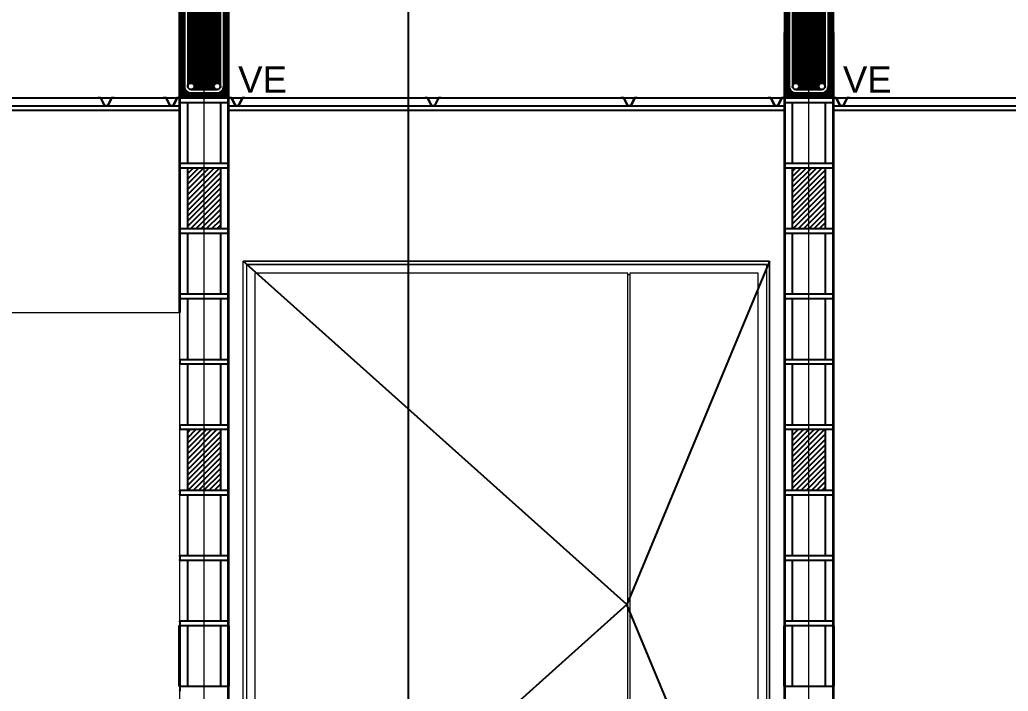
# Model space of a CAD drawing. Header units: inches. Extents: x -6 to 158, y 10 to 161.
# Drawn here: x 26.105 to 29.129, y 33.048 to 35.101 of the extents above; entities that cross this region are included whole.
import ezdxf

# ---------------------------------------------------------------- set-up
doc = ezdxf.new("R2010")
doc.units = ezdxf.units.IN
doc.header["$MEASUREMENT"] = 0
for name, pattern in [('Center', [40, 10, -5, 20, -5]), ('Dash', [6, 3, -3]), ('DASHED2', [9.525, 6.35, -3.175]), ('Grid Line', [22.225, 12.7, -3.175, 3.175, -3.175])]:
    doc.linetypes.add(name, pattern=pattern)
for name, color, linetype in [('10 HATCH 2', 9, 'Continuous'), ('3', 3, 'Continuous'), ('4', 4, 'Continuous'), ('4 Paredes', 5, 'Continuous'), ('5', 5, 'Continuous'), ('8', 4, 'Continuous'), ('Bloques', 9, 'Continuous'), ('Emplantillado', 2, 'Continuous'), ('L2', 2, 'Continuous'), ('LCorte', 5, 'Center'), ('Proy', 1, 'DASHED2'), ('TEXTO', 2, 'Continuous'), ('Texturas', 1, 'Continuous')]:
    doc.layers.add(name, color=color, linetype=linetype)
for name, color, linetype, lineweight in [('A-DOOR', 2, 'Continuous', 9), ('A-DOOR-FRAM', 2, 'Continuous', 18), ('A-WALL', 5, 'Continuous', 9), ('I-FURN-PNLS', 2, 'Continuous', 9), ('S-GRID', 1, 'Continuous', 9)]:
    doc.layers.add(name, color=color, linetype=linetype, lineweight=lineweight)
doc.styles.add('style1', font='micross.ttf')
pattern_1 = [(135, (0, 0), (-0.00224506403027, -0.00224506403027), [])]
pattern_2 = [(45, (-3109.066727, -1566.303653), (-0.00808223051, 0.00808223051), [])]

# ---------------------------------------------------------------- blocks, each defined once
blk = doc.blocks.new('Haworth_Patterns-Workwall-Architectural - 96_ W x 76_ H x 22_ D-369735-Section 1')
at = {"layer": 'I-FURN-PNLS', "color": 251}
for p, q in [((-8313.2, 1943.1), (-7754.4, 1943.1)), ((-8313.2, 0), (-8313.2, 1943.1)), ((-7754.4, 1943.1), (-7754.4, 0)), ((-7754.4, 0), (-8313.2, 0))]:
    blk.add_line(p, q, dxfattribs=at)
blk = doc.blocks.new('vcc')
at = {"layer": 'Texturas'}
h = blk.add_hatch(dxfattribs=at)
h.set_pattern_fill('ANSI31', color=253, scale=0.001, angle=90)
h.set_pattern_definition(pattern_1)
h.paths.add_polyline_path([(26746.7064, 3376.2823), (26746.8564, 3376.2823), (26746.8564, 3376.6823), (26746.7064, 3376.6823)])
h.paths.add_polyline_path([(26746.7414, 3376.6673), (26746.8214, 3376.6673, -0.414214), (26746.8414, 3376.6473), (26746.8414, 3376.3173, -0.414214), (26746.8214, 3376.2973), (26746.7414, 3376.2973, -0.414214), (26746.7214, 3376.3173), (26746.7214, 3376.6473, -0.414214)], flags=16)
h.paths.add_polyline_path([(26746.7414, 3376.6573), (26746.8214, 3376.6573, -0.414214), (26746.8314, 3376.6473), (26746.8314, 3376.3173, -0.414214), (26746.8214, 3376.3073), (26746.7414, 3376.3073, -0.414214), (26746.7314, 3376.3173), (26746.7314, 3376.6473, -0.414214)], flags=0)
h = blk.add_hatch(dxfattribs=at)
h.set_pattern_fill('ANSI31', color=253, scale=0.001, angle=90, style=0)
h.set_pattern_definition(pattern_1)
h.paths.add_polyline_path([(26746.7314, 3376.3173, -1), (26746.7514, 3376.3173, -0.414214), (26746.7414, 3376.3073), (26746.8214, 3376.3073, -0.414214), (26746.8114, 3376.3173, -1), (26746.8314, 3376.3173), (26746.8314, 3376.6291), (26746.8002, 3376.5978), (26746.7932, 3376.6049), (26746.8285, 3376.6403, -0.668179), (26746.8114, 3376.6473, -0.198912), (26746.8144, 3376.6544), (26746.779, 3376.6191), (26746.7719, 3376.6261), (26746.8032, 3376.6573), (26746.7414, 3376.6573, -0.414214), (26746.7514, 3376.6473, -1), (26746.7314, 3376.6473)])
at = {"layer": '3'}
for p, q in [((26746.8032, 3376.6573), (26746.7719, 3376.6261)), ((26746.8144, 3376.6544), (26746.779, 3376.6191)), ((26746.8285, 3376.6403), (26746.7932, 3376.6049)), ((26746.779, 3376.6191), (26746.7719, 3376.6261)), ((26746.8314, 3376.6291), (26746.8002, 3376.5978)), ((26746.7932, 3376.6049), (26746.8002, 3376.5978))]:
    blk.add_line(p, q, dxfattribs=at)
blk.add_lwpolyline([(26746.8414, 3376.3173), (26746.8414, 3376.6473, 0.414214), (26746.8214, 3376.6673), (26746.7414, 3376.6673, 0.414214), (26746.7214, 3376.6473), (26746.7214, 3376.3173, 0.414214), (26746.7414, 3376.2973), (26746.8214, 3376.2973)], format="xyb", dxfattribs=at)
for points in [[(26746.7314, 3376.6473), (26746.7314, 3376.3173)], [(26746.8214, 3376.6573), (26746.7414, 3376.6573)], [(26746.8314, 3376.3173), (26746.8314, 3376.6473)], [(26746.7414, 3376.3073), (26746.8214, 3376.3073)]]:
    blk.add_lwpolyline(points, dxfattribs=at)
blk.add_arc((26746.8214, 3376.3173), 0.02, 270, 0, dxfattribs=at)
at = {"layer": '4'}
for centre in [(26746.7414, 3376.6473), (26746.8214, 3376.6473), (26746.7414, 3376.3173), (26746.8214, 3376.3173)]:
    blk.add_circle(centre, 0.01, dxfattribs=at)
at = {"layer": '5'}
blk.add_lwpolyline([(26746.7064, 3376.2823), (26746.8564, 3376.2823), (26746.8564, 3376.6823), (26746.7064, 3376.6823)], close=True, dxfattribs=at)
blk = doc.blocks.new('A$C3A4E2C9F')
at = {"color": 2}
for p, q in [((-0.0481, 0.0009), (-0.0481, -0.0001)), ((-0.0397, 0.0009), (-0.0481, 0.0009)), ((-0.0397, 0.0009), (-0.0275, -0.0231)), ((-0.0066, 0.0009), (-0.0187, -0.0231)), ((0.0019, 0.0009), (-0.0066, 0.0009)), ((0.0019, -0.0001), (0.0019, 0.0009)), ((-0.0403, -0.0001), (-0.0481, -0.0001)), ((-0.0403, -0.0001), (-0.0281, -0.0241)), ((-0.0281, -0.0241), (-0.0231, -0.0241)), ((-0.0281, -0.0241), (-0.0181, -0.0241)), ((-0.0275, -0.0231), (-0.0187, -0.0231)), ((-0.006, -0.0001), (-0.0181, -0.0241)), ((0.0019, -0.0001), (-0.006, -0.0001))]:
    blk.add_line(p, q, dxfattribs=at)

msp = doc.modelspace()

# ---------------------------------------------------------------- hatches: boundary and pattern name
at = {"layer": '10 HATCH 2'}
h = msp.add_hatch(dxfattribs=at)
h.set_pattern_fill('ANSI31', color=251, scale=0.0036)
h.set_pattern_definition(pattern_2)
h.paths.add_polyline_path([(26.719, 34.6475), (26.6689, 34.6475), (26.6689, 34.4625), (26.719, 34.4625)])
h.paths.add_polyline_path([(26.6689, 34.6475), (26.619, 34.6475), (26.619, 34.4625), (26.6689, 34.4625)])
h = msp.add_hatch(dxfattribs=at)
h.set_pattern_fill('ANSI31', color=251, scale=0.0036)
h.set_pattern_definition(pattern_2)
h.paths.add_polyline_path([(28.569, 34.6475), (28.5189, 34.6475), (28.5189, 34.4625), (28.569, 34.4625)])
h.paths.add_polyline_path([(28.5189, 34.6475), (28.469, 34.6475), (28.469, 34.4625), (28.5189, 34.4625)])
h = msp.add_hatch(dxfattribs=at)
h.set_pattern_fill('ANSI31', color=251, scale=0.0036)
h.set_pattern_definition(pattern_2)
h.paths.add_polyline_path([(26.719, 33.8475), (26.6689, 33.8475), (26.6689, 33.6625), (26.719, 33.6625)])
h.paths.add_polyline_path([(26.6689, 33.8475), (26.619, 33.8475), (26.619, 33.6625), (26.6689, 33.6625)])
h = msp.add_hatch(dxfattribs=at)
h.set_pattern_fill('ANSI31', color=251, scale=0.0036)
h.set_pattern_definition(pattern_2)
h.paths.add_polyline_path([(28.569, 33.8475), (28.5189, 33.8475), (28.5189, 33.6625), (28.569, 33.6625)])
h.paths.add_polyline_path([(28.5189, 33.8475), (28.469, 33.8475), (28.469, 33.6625), (28.5189, 33.6625)])

# ---------------------------------------------------------------- linework, layer by layer
at = {"layer": '4 Paredes', "lineweight": 40}
for p, q in [((26.594, 33.0625), (26.594, 33.2475)), ((26.744, 33.0625), (26.744, 33.2475)), ((28.444, 33.0625), (28.444, 33.2475)), ((28.594, 33.0625), (28.594, 33.2475))]:
    msp.add_line(p, q, dxfattribs=at)
at = {"layer": 'A-DOOR', "color": 1}
for p, q in [((26.789, 32.2625), (26.789, 34.3625)), ((28.399, 34.3625), (26.789, 34.3625)), ((26.799, 34.3525), (26.799, 32.2625)), ((26.799, 34.3525), (28.389, 34.3525)), ((28.389, 34.3525), (28.389, 32.2625)), ((28.399, 32.2625), (28.399, 34.3625)), ((27.965, 34.3265), (26.824, 34.3265)), ((26.824, 34.3265), (26.824, 32.2745)), ((27.965, 32.2745), (27.965, 34.3265)), ((27.971, 34.3205), (27.965, 34.3205)), ((28.364, 34.3265), (27.971, 34.3265)), ((27.971, 34.3265), (27.971, 32.2745)), ((28.364, 32.2745), (28.364, 34.3265))]:
    msp.add_line(p, q, dxfattribs=at)
at = {"layer": 'A-DOOR-FRAM', "color": 1}
for p, q in [((28.389, 34.3525), (26.799, 34.3525)), ((26.799, 34.3525), (26.799, 32.2625)), ((28.389, 34.3525), (28.389, 32.2625)), ((27.965, 34.3225), (27.971, 34.3225))]:
    msp.add_line(p, q, dxfattribs=at)
at = {"layer": 'A-WALL', "lineweight": 35}
for p, q in [((26.594, 35.2625), (26.594, 34.2056)), ((26.744, 32.2625), (26.744, 35.2625)), ((28.444, 35.0625), (28.444, 32.2625)), ((28.594, 32.2625), (28.594, 35.0625))]:
    msp.add_line(p, q, dxfattribs=at)
at = {"layer": 'A-WALL', "color": 1}
for p, q in [((26.789, 32.2625), (26.789, 34.3625)), ((26.789, 34.3625), (28.399, 34.3625)), ((28.399, 34.3625), (28.399, 32.2625))]:
    msp.add_line(p, q, dxfattribs=at)
at = {"layer": 'Bloques'}
for p, q in [((26.594, 34.8625), (26.744, 34.8625)), ((28.444, 34.8625), (28.594, 34.8625)), ((26.744, 34.8475), (26.594, 34.8475)), ((28.594, 34.8475), (28.444, 34.8475)), ((26.594, 34.6625), (26.744, 34.6625)), ((28.444, 34.6625), (28.594, 34.6625)), ((26.744, 34.6475), (26.594, 34.6475)), ((28.594, 34.6475), (28.444, 34.6475)), ((26.594, 34.4625), (26.744, 34.4625)), ((26.744, 34.4475), (26.594, 34.4475)), ((28.444, 34.4625), (28.594, 34.4625)), ((28.594, 34.4475), (28.444, 34.4475)), ((26.594, 34.2625), (26.744, 34.2625)), ((28.444, 34.2625), (28.594, 34.2625)), ((26.744, 34.2475), (26.594, 34.2475)), ((28.594, 34.2475), (28.444, 34.2475)), ((26.594, 34.0625), (26.744, 34.0625)), ((26.744, 34.0475), (26.594, 34.0475)), ((28.444, 34.0625), (28.594, 34.0625)), ((28.594, 34.0475), (28.444, 34.0475)), ((26.594, 33.8625), (26.744, 33.8625)), ((26.744, 33.8475), (26.594, 33.8475)), ((28.444, 33.8625), (28.594, 33.8625)), ((28.594, 33.8475), (28.444, 33.8475)), ((26.594, 33.6625), (26.744, 33.6625)), ((28.444, 33.6625), (28.594, 33.6625)), ((26.744, 33.6475), (26.594, 33.6475)), ((28.594, 33.6475), (28.444, 33.6475)), ((26.594, 33.4625), (26.744, 33.4625)), ((26.744, 33.4475), (26.594, 33.4475)), ((28.444, 33.4625), (28.594, 33.4625)), ((28.594, 33.4475), (28.444, 33.4475)), ((26.594, 33.2625), (26.744, 33.2625)), ((28.444, 33.2625), (28.594, 33.2625)), ((26.744, 33.2475), (26.594, 33.2475)), ((28.594, 33.2475), (28.444, 33.2475)), ((26.594, 33.0625), (26.619, 33.0625)), ((26.619, 33.0625), (26.719, 33.0625)), ((26.719, 33.0625), (26.744, 33.0625)), ((28.444, 33.0625), (28.469, 33.0625)), ((28.469, 33.0625), (28.569, 33.0625)), ((28.569, 33.0625), (28.594, 33.0625))]:
    msp.add_line(p, q, dxfattribs=at)
for centre, start, end in [((26.5823, 34.855), 327.4601, 32.5399), ((26.7558, 34.855), 147.46, 212.54), ((28.4323, 34.855), 327.4601, 32.5399), ((28.6058, 34.855), 147.46, 212.54), ((26.5823, 34.655), 327.4601, 32.5399), ((26.7558, 34.655), 147.46, 212.54), ((28.4323, 34.655), 327.4601, 32.5399), ((28.6058, 34.655), 147.46, 212.54), ((26.5823, 34.455), 327.4601, 32.5399), ((26.7558, 34.455), 147.46, 212.54), ((28.4323, 34.455), 327.4601, 32.5399), ((28.6058, 34.455), 147.46, 212.54), ((26.5823, 34.255), 327.4601, 32.5399), ((26.7558, 34.255), 147.46, 212.54), ((28.4323, 34.255), 327.4601, 32.5399), ((28.6058, 34.255), 147.46, 212.54), ((26.5823, 34.055), 327.4601, 32.5399), ((26.7558, 34.055), 147.46, 212.54), ((28.4323, 34.055), 327.4601, 32.5399), ((28.6058, 34.055), 147.46, 212.54), ((26.5823, 33.855), 327.4601, 32.5399), ((26.7558, 33.855), 147.46, 212.54), ((28.4323, 33.855), 327.4601, 32.5399), ((28.6058, 33.855), 147.46, 212.54), ((26.5823, 33.655), 327.4601, 32.5399), ((26.7558, 33.655), 147.46, 212.54), ((28.4323, 33.655), 327.4601, 32.5399), ((28.6058, 33.655), 147.46, 212.54), ((26.5823, 33.455), 327.4601, 32.5399), ((26.7558, 33.455), 147.46, 212.54), ((28.4323, 33.455), 327.4601, 32.5399), ((28.6058, 33.455), 147.46, 212.54), ((26.5823, 33.255), 327.4601, 32.5399), ((26.7558, 33.255), 147.46, 212.54), ((28.4323, 33.255), 327.4601, 32.5399), ((28.6058, 33.255), 147.46, 212.54), ((26.5823, 33.055), 327.4601, 32.5399), ((26.7558, 33.055), 147.4601, 212.5399), ((28.4323, 33.055), 327.4601, 32.5399), ((28.6058, 33.055), 147.4601, 212.5399)]:
    msp.add_arc(centre, 0.0139, start, end, dxfattribs=at)
at = {"layer": 'L2', "ltscale": 0.3}
for p, q in [((26.619, 34.6625), (26.619, 34.8475)), ((26.719, 34.8475), (26.719, 34.6625)), ((28.469, 34.6625), (28.469, 34.8475)), ((28.569, 34.8475), (28.569, 34.6625)), ((26.619, 34.4625), (26.619, 34.6475)), ((26.719, 34.6475), (26.719, 34.4625)), ((28.469, 34.4625), (28.469, 34.6475)), ((28.569, 34.6475), (28.569, 34.4625)), ((26.619, 34.2625), (26.619, 34.4475)), ((26.719, 34.4475), (26.719, 34.2625)), ((28.469, 34.2625), (28.469, 34.4475)), ((28.569, 34.4475), (28.569, 34.2625)), ((26.619, 34.0625), (26.619, 34.2475)), ((26.719, 34.2475), (26.719, 34.0625)), ((28.469, 34.0625), (28.469, 34.2475)), ((28.569, 34.2475), (28.569, 34.0625)), ((26.619, 33.8625), (26.619, 34.0475)), ((26.719, 34.0475), (26.719, 33.8625)), ((28.469, 33.8625), (28.469, 34.0475)), ((28.569, 34.0475), (28.569, 33.8625)), ((26.619, 33.6625), (26.619, 33.8475)), ((26.719, 33.8475), (26.719, 33.6625)), ((28.469, 33.6625), (28.469, 33.8475)), ((28.569, 33.8475), (28.569, 33.6625)), ((26.619, 33.4625), (26.619, 33.6475)), ((26.719, 33.6475), (26.719, 33.4625)), ((28.469, 33.4625), (28.469, 33.6475)), ((28.569, 33.6475), (28.569, 33.4625)), ((26.619, 33.2625), (26.619, 33.4475)), ((26.719, 33.4475), (26.719, 33.2625)), ((28.469, 33.2625), (28.469, 33.4475)), ((28.569, 33.4475), (28.569, 33.2625)), ((26.619, 33.0625), (26.619, 33.2475)), ((26.719, 33.2475), (26.719, 33.0625)), ((28.469, 33.0625), (28.469, 33.2475)), ((28.569, 33.2475), (28.569, 33.0625))]:
    msp.add_line(p, q, dxfattribs=at)
at = {"layer": 'LCorte'}
msp.add_line((27.2938, 32.2625), (27.2938, 43.3353), dxfattribs=at)
at = {"layer": 'Proy', "color": 253, "ltscale": 0.75}
msp.add_line((16.2438, 34.8625), (34.4483, 34.8625), dxfattribs=at)
at = {"layer": 'Proy', "color": 251, "linetype": 'Dash'}
for p, q in [((27.962, 33.3125), (26.789, 34.3625)), ((28.399, 34.3625), (27.962, 33.3125)), ((27.962, 33.3125), (26.789, 32.2625)), ((28.399, 32.2625), (27.962, 33.3125))]:
    msp.add_line(p, q, dxfattribs=at)
at = {"layer": 'S-GRID', "color": 253, "linetype": 'Grid Line'}
msp.add_line((28.519, 32.2625), (28.519, 42.468), dxfattribs=at)
at = {"layer": 'S-GRID', "linetype": 'Grid Line'}
msp.add_line((26.669, 32.2625), (26.669, 40.0013), dxfattribs=at)
at = {"layer": 'Texturas'}
for p, q in [((23.344, 34.8625), (26.594, 34.8625)), ((26.744, 34.8625), (28.444, 34.8625)), ((28.594, 34.8625), (30.3983, 34.8625)), ((23.344, 34.8375), (26.594, 34.8375)), ((26.744, 34.8375), (28.444, 34.8375)), ((28.594, 34.8375), (30.3983, 34.8375)), ((23.344, 34.825), (26.594, 34.825)), ((26.744, 34.825), (28.444, 34.825)), ((28.594, 34.825), (30.3983, 34.825))]:
    msp.add_line(p, q, dxfattribs=at)

# ---------------------------------------------------------------- block references
at = {"layer": '8'}
for p in [(-26720.1124, -3341.4198), (-26718.2624, -3341.4198)]:
    msp.add_blockref('vcc', p, dxfattribs=at)
at = {"layer": 'Emplantillado'}
for p in [(26.3922, 34.8616), (26.5922, 34.8616), (26.7922, 34.8616), (27.3922, 34.8616), (27.9922, 34.8616), (28.4422, 34.8616), (28.6422, 34.8616)]:
    msp.add_blockref('A$C3A4E2C9F', p, dxfattribs=at)
at = {"layer": 'I-FURN-PNLS', "xscale": 0.000999999999999, "yscale": 0.000999999999999, "zscale": 0.000999999999999}
msp.add_blockref('Haworth_Patterns-Workwall-Architectural - 96_ W x 76_ H x 22_ D-369735-Section 1', (34.3484, 32.2625), dxfattribs=at)

# ---------------------------------------------------------------- texts
at = {"layer": 'TEXTO', "char_height": 0.08, "attachment_point": 1, "style": 'style1'}
for insert in [(26.7732, 34.9585), (28.6232, 34.9585)]:
    msp.add_mtext('VE', dxfattribs=dict(at, insert=insert))

doc.saveas('drawing.dxf')
